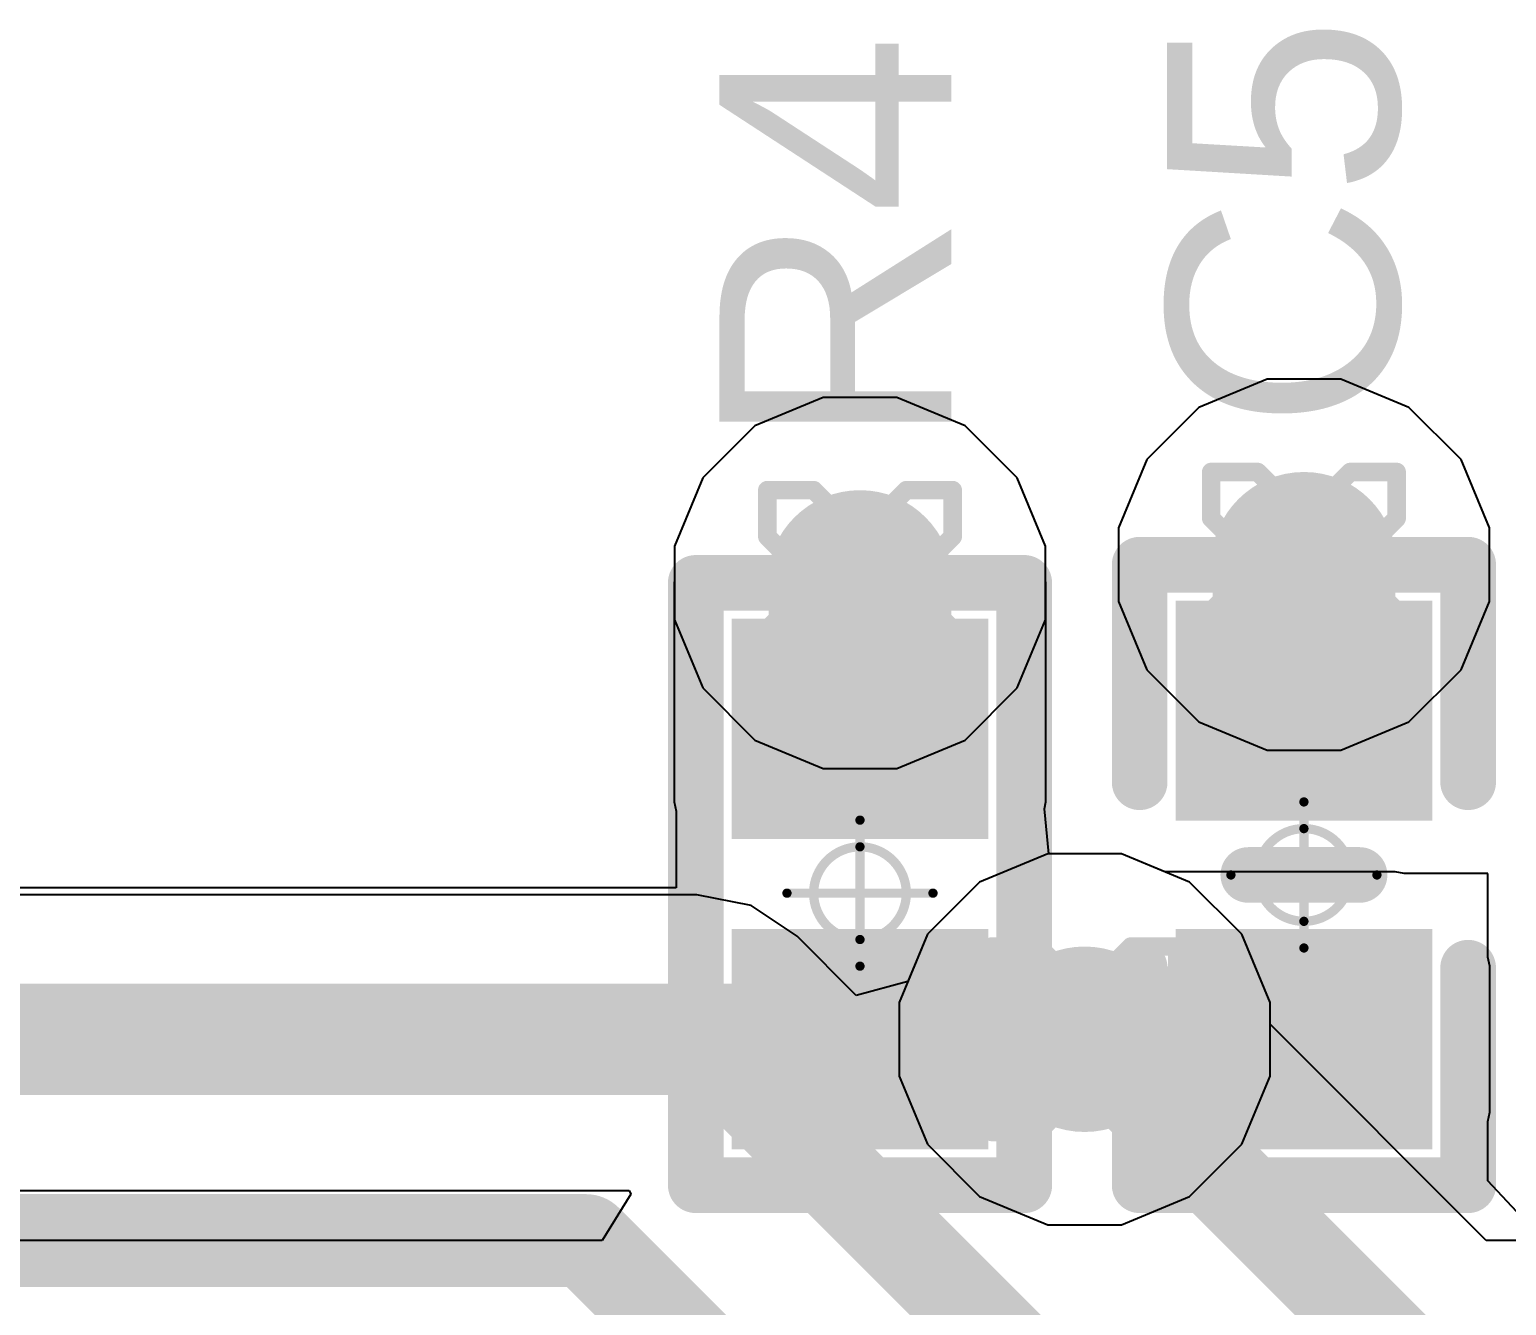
# Model space of a CAD drawing. Header units: inches. Extents: x -0.5 to 14, y -0.2 to 4.7.
# Drawn here: x 0.745 to 0.9043, y 1.5475 to 1.6851 of the extents above; entities that cross this region are included whole.
import ezdxf

# ---------------------------------------------------------------- set-up
doc = ezdxf.new("R2010")
doc.units = ezdxf.units.IN
doc.header["$MEASUREMENT"] = 0
for name, color, linetype in [('Bottom Layer', 5, 'Continuous'), ('Drill Drawing', 1, 'Continuous'), ('GND', 16, 'Continuous'), ('Mechanical 15', 56, 'Continuous'), ('POWER', 76, 'Continuous'), ('Top Layer', 1, 'Continuous'), ('Top Overlay', 2, 'Continuous'), ('Top Paste', 8, 'Continuous'), ('Top Solder', 216, 'Continuous'), ('Via Holes', 16, 'Continuous')]:
    doc.layers.add(name, color=color, linetype=linetype)
doc.styles.add('Arial', font='', dxfattribs={"height": 0.2})
doc.styles.get('Arial').set_extended_font_data('Arial')

# ---------------------------------------------------------------- blocks, each defined once
blk = doc.blocks.new('C_0402_L_48')
at = {"layer": 'Top Layer'}
for points in [[(-0.0255905, 0.0098425), (-0.0098425, 0.0098425), (-0.0098425, -0.0098425), (-0.0255905, -0.0098425)], [(0.0098393, 0.0098393), (0.0255873, 0.0098393), (0.0255873, -0.0098457), (0.0098393, -0.0098457)]]:
    blk.add_hatch(color=1, dxfattribs=at).paths.add_polyline_path(points)
at = {"layer": 'Top Paste'}
for points in [[(-0.0255905, 0.0098425), (-0.0098425, 0.0098425), (-0.0098425, -0.0098425), (-0.0255905, -0.0098425)], [(0.0098393, 0.0098393), (0.0255873, 0.0098393), (0.0255873, -0.0098457), (0.0098393, -0.0098457)]]:
    blk.add_hatch(color=8, dxfattribs=at).paths.add_polyline_path(points)
at = {"layer": 'Top Solder'}
for points in [[(-0.0295905, 0.0138425), (-0.0058425, 0.0138425), (-0.0058425, -0.0138425), (-0.0295905, -0.0138425)], [(0.0058393, 0.0138393), (0.0295873, 0.0138393), (0.0295873, -0.0138457), (0.0058393, -0.0138457)]]:
    blk.add_hatch(color=216, dxfattribs=at).paths.add_polyline_path(points)
at = {"layer": 'Mechanical 15'}
for points in [[(0, 0.007874, 0.001, 0.001, 0), (0, -0.007874, 0.001, 0.001, 0)], [(-0.007874, 0, 0.001, 0.001, 0), (0.007874, 0, 0.001, 0.001, 0)]]:
    blk.add_lwpolyline(points, format="xyseb", dxfattribs=at)
for points in [[(-0.00025, 0.007874, 0.0005, 0.0005, 1), (0.00025, 0.007874, 0.0005, 0.0005, 1)], [(0.005, 0, 0.001, 0.001, 1), (-0.005, 0, 0.001, 0.001, 1)], [(-0.008124, 0, 0.0005, 0.0005, 1), (-0.007624, 0, 0.0005, 0.0005, 1)], [(-0.00525, 0, 0.0005, 0.0005, 1), (-0.00475, 0, 0.0005, 0.0005, 1)], [(0.00475, 0, 0.0005, 0.0005, 1), (0.00525, 0, 0.0005, 0.0005, 1)], [(0.007624, 0, 0.0005, 0.0005, 1), (0.008124, 0, 0.0005, 0.0005, 1)], [(-0.00025, -0.007874, 0.0005, 0.0005, 1), (0.00025, -0.007874, 0.0005, 0.0005, 1)]]:
    blk.add_lwpolyline(points, format="xyseb", close=True, dxfattribs=at)
at = {"layer": 'Top Overlay'}
for points in [[(-0.0334614, 0.0177133, 0.006, 0.006, 0), (-0.01, 0.0177133, 0.006, 0.006, 0)], [(-0.0334614, 0.0177133, 0.006, 0.006, 0), (-0.0334614, -0.0177133, 0.006, 0.006, 0)], [(0.01, 0.0177133, 0.006, 0.006, 0), (0.0334614, 0.0177133, 0.006, 0.006, 0)], [(0.0334614, 0.0177133, 0.006, 0.006, 0), (0.0334614, -0.0177197, 0.006, 0.006, 0)], [(0, 0.006, 0.006, 0.006, 0), (0, -0.006, 0.006, 0.006, 0)], [(-0.0334614, -0.0177133, 0.006, 0.006, 0), (-0.01, -0.0177133, 0.006, 0.006, 0)], [(-0.0334614, -0.0177133, 0.006, 0.006, 0), (-0.033455, -0.0177197, 0.006, 0.006, 0)], [(0.01, -0.0177133, 0.006, 0.006, 0), (0.0334614, -0.0177133, 0.006, 0.006, 0)]]:
    blk.add_lwpolyline(points, format="xyseb", dxfattribs=at)
for points in [[(-0.0349614, 0.0177133, 0.003, 0.003, 1), (-0.0319614, 0.0177133, 0.003, 0.003, 1)], [(-0.0349614, 0.0177133, 0.003, 0.003, 1), (-0.0319614, 0.0177133, 0.003, 0.003, 1)], [(-0.0115, 0.0177133, 0.003, 0.003, 1), (-0.0085, 0.0177133, 0.003, 0.003, 1)], [(0.0085, 0.0177133, 0.003, 0.003, 1), (0.0115, 0.0177133, 0.003, 0.003, 1)], [(0.0319614, 0.0177133, 0.003, 0.003, 1), (0.0349614, 0.0177133, 0.003, 0.003, 1)], [(0.0319614, 0.0177133, 0.003, 0.003, 1), (0.0349614, 0.0177133, 0.003, 0.003, 1)], [(-0.0015, 0.006, 0.003, 0.003, 1), (0.0015, 0.006, 0.003, 0.003, 1)], [(-0.0015, -0.006, 0.003, 0.003, 1), (0.0015, -0.006, 0.003, 0.003, 1)], [(-0.0349614, -0.0177133, 0.003, 0.003, 1), (-0.0319614, -0.0177133, 0.003, 0.003, 1)], [(-0.0349614, -0.0177133, 0.003, 0.003, 1), (-0.0319614, -0.0177133, 0.003, 0.003, 1)], [(-0.0349614, -0.0177133, 0.003, 0.003, 1), (-0.0319614, -0.0177133, 0.003, 0.003, 1)], [(-0.034955, -0.0177197, 0.003, 0.003, 1), (-0.031955, -0.0177197, 0.003, 0.003, 1)], [(-0.0115, -0.0177133, 0.003, 0.003, 1), (-0.0085, -0.0177133, 0.003, 0.003, 1)], [(0.0085, -0.0177133, 0.003, 0.003, 1), (0.0115, -0.0177133, 0.003, 0.003, 1)], [(0.0319614, -0.0177133, 0.003, 0.003, 1), (0.0349614, -0.0177133, 0.003, 0.003, 1)], [(0.0319614, -0.0177197, 0.003, 0.003, 1), (0.0349614, -0.0177197, 0.003, 0.003, 1)]]:
    blk.add_lwpolyline(points, format="xyseb", close=True, dxfattribs=at)
blk = doc.blocks.new('R_0402_L_57')
at = {"layer": 'Top Layer'}
for points in [[(-0.0236252, 0.0098393), (-0.0078772, 0.0098393), (-0.0078772, -0.0098457), (-0.0236252, -0.0098457)], [(0.0098393, 0.0098393), (0.0255873, 0.0098393), (0.0255873, -0.0098457), (0.0098393, -0.0098457)]]:
    blk.add_hatch(color=1, dxfattribs=at).paths.add_polyline_path(points)
at = {"layer": 'Top Paste'}
for points in [[(-0.0236252, 0.0098393), (-0.0078772, 0.0098393), (-0.0078772, -0.0098457), (-0.0236252, -0.0098457)], [(0.0098393, 0.0098393), (0.0255873, 0.0098393), (0.0255873, -0.0098457), (0.0098393, -0.0098457)]]:
    blk.add_hatch(color=8, dxfattribs=at).paths.add_polyline_path(points)
at = {"layer": 'Top Solder'}
for points in [[(-0.0276252, 0.0138393), (-0.0038772, 0.0138393), (-0.0038772, -0.0138457), (-0.0276252, -0.0138457)], [(0.0058393, 0.0138393), (0.0295873, 0.0138393), (0.0295873, -0.0138457), (0.0058393, -0.0138457)]]:
    blk.add_hatch(color=216, dxfattribs=at).paths.add_polyline_path(points)
at = {"layer": 'Mechanical 15'}
for points in [[(0, 0.007874, 0.001, 0.001, 0), (0, -0.007874, 0.001, 0.001, 0)], [(-0.007874, 0, 0.001, 0.001, 0), (0.007874, 0, 0.001, 0.001, 0)]]:
    blk.add_lwpolyline(points, format="xyseb", dxfattribs=at)
for points in [[(-0.00025, 0.007874, 0.0005, 0.0005, 1), (0.00025, 0.007874, 0.0005, 0.0005, 1)], [(0.005, 0, 0.001, 0.001, 1), (-0.005, 0, 0.001, 0.001, 1)], [(-0.008124, 0, 0.0005, 0.0005, 1), (-0.007624, 0, 0.0005, 0.0005, 1)], [(-0.00525, 0, 0.0005, 0.0005, 1), (-0.00475, 0, 0.0005, 0.0005, 1)], [(0.00475, 0, 0.0005, 0.0005, 1), (0.00525, 0, 0.0005, 0.0005, 1)], [(0.007624, 0, 0.0005, 0.0005, 1), (0.008124, 0, 0.0005, 0.0005, 1)], [(-0.00025, -0.007874, 0.0005, 0.0005, 1), (0.00025, -0.007874, 0.0005, 0.0005, 1)]]:
    blk.add_lwpolyline(points, format="xyseb", close=True, dxfattribs=at)
at = {"layer": 'Top Overlay'}
for points in [[(-0.0314993, 0.0177133, 0.006, 0.006, 0), (-0.0314993, -0.0177197, 0.006, 0.006, 0)], [(-0.0314993, 0.0177133, 0.006, 0.006, 0), (0.0334614, 0.0177133, 0.006, 0.006, 0)], [(0.0334614, 0.0177133, 0.006, 0.006, 0), (0.0334614, -0.0177197, 0.006, 0.006, 0)], [(-0.0314993, -0.0177197, 0.006, 0.006, 0), (0.0334614, -0.0177197, 0.006, 0.006, 0)]]:
    blk.add_lwpolyline(points, format="xyseb", dxfattribs=at)
for points in [[(-0.0329993, 0.0177133, 0.003, 0.003, 1), (-0.0299993, 0.0177133, 0.003, 0.003, 1)], [(-0.0329993, 0.0177133, 0.003, 0.003, 1), (-0.0299993, 0.0177133, 0.003, 0.003, 1)], [(0.0319614, 0.0177133, 0.003, 0.003, 1), (0.0349614, 0.0177133, 0.003, 0.003, 1)], [(0.0319614, 0.0177133, 0.003, 0.003, 1), (0.0349614, 0.0177133, 0.003, 0.003, 1)], [(-0.0329993, -0.0177197, 0.003, 0.003, 1), (-0.0299993, -0.0177197, 0.003, 0.003, 1)], [(-0.0329993, -0.0177197, 0.003, 0.003, 1), (-0.0299993, -0.0177197, 0.003, 0.003, 1)], [(0.0319614, -0.0177197, 0.003, 0.003, 1), (0.0349614, -0.0177197, 0.003, 0.003, 1)], [(0.0319614, -0.0177197, 0.003, 0.003, 1), (0.0349614, -0.0177197, 0.003, 0.003, 1)]]:
    blk.add_lwpolyline(points, format="xyseb", close=True, dxfattribs=at)

msp = doc.modelspace()

# ---------------------------------------------------------------- hatches: boundary and pattern name
at = {"layer": 'Bottom Layer'}
h = msp.add_hatch(color=5, dxfattribs=at)
edge = h.paths.add_edge_path()
edge.add_arc((0.8824441, 1.6274158), 0.01, 0, 360)
h = msp.add_hatch(color=5, dxfattribs=at)
edge = h.paths.add_edge_path()
edge.add_arc((0.8345669, 1.6254537), 0.01, 0, 360)
h = msp.add_hatch(color=5, dxfattribs=at)
edge = h.paths.add_edge_path()
edge.add_arc((0.8587874, 1.5762411), 0.01, 0, 360)
at = {"layer": 'GND'}
h = msp.add_hatch(color=16, dxfattribs=at)
edge = h.paths.add_edge_path()
edge.add_arc((0.8824441, 1.6274158), 0.01, 0, 360)
h = msp.add_hatch(color=16, dxfattribs=at)
edge = h.paths.add_edge_path()
edge.add_arc((0.8345669, 1.6254537), 0.01, 0, 360)
h = msp.add_hatch(color=16, dxfattribs=at)
edge = h.paths.add_edge_path()
edge.add_arc((0.8587874, 1.5762411), 0.01, 0, 360)
at = {"layer": 'POWER'}
h = msp.add_hatch(color=76, dxfattribs=at)
edge = h.paths.add_edge_path()
edge.add_arc((0.8824441, 1.6274158), 0.01, 0, 360)
h = msp.add_hatch(color=76, dxfattribs=at)
edge = h.paths.add_edge_path()
edge.add_arc((0.8345669, 1.6254537), 0.01, 0, 360)
h = msp.add_hatch(color=76, dxfattribs=at)
edge = h.paths.add_edge_path()
edge.add_arc((0.8587874, 1.5762411), 0.01, 0, 360)
at = {"layer": 'Top Layer'}
h = msp.add_hatch(color=1, dxfattribs=at)
edge = h.paths.add_edge_path()
edge.add_arc((0.8824441, 1.6274158), 0.01, 0, 360)
h = msp.add_hatch(color=1, dxfattribs=at)
edge = h.paths.add_edge_path()
edge.add_arc((0.8345669, 1.6254537), 0.01, 0, 360)
for points in [[(0.8726016, 1.6037969), (0.8922866, 1.6037969), (0.8922866, 1.6274157), (0.8726016, 1.6274157)], [(0.8247244, 1.6018348), (0.8444094, 1.6018348), (0.8444094, 1.6254536), (0.8247244, 1.6254536)], [(0.8247244, 1.5683703), (0.8922834, 1.5683703), (0.8922834, 1.5841151), (0.8247244, 1.5841151)]]:
    msp.add_hatch(color=1, dxfattribs=at).paths.add_polyline_path(points)
h = msp.add_hatch(color=1, dxfattribs=at)
edge = h.paths.add_edge_path()
edge.add_arc((0.8587874, 1.5762411), 0.01, 0, 360)
at = {"layer": 'Via Holes'}
h = msp.add_hatch(color=7, dxfattribs=at)
edge = h.paths.add_edge_path()
edge.add_arc((0.8824441, 1.6274158), 0.005, 0, 360)
h = msp.add_hatch(color=7, dxfattribs=at)
edge = h.paths.add_edge_path()
edge.add_arc((0.8345669, 1.6254537), 0.005, 0, 360)
h = msp.add_hatch(color=7, dxfattribs=at)
edge = h.paths.add_edge_path()
edge.add_arc((0.8587874, 1.5762411), 0.005, 0, 360)

# ---------------------------------------------------------------- linework, layer by layer
at = {"layer": 'Bottom Layer'}
for p, q in [((0.8305887, 1.6454537), (0.8232378, 1.6424089)), ((0.8385451, 1.6454537), (0.8305887, 1.6454537)), ((0.845896, 1.6424089), (0.8385451, 1.6454537)), ((0.8232378, 1.6424089), (0.8176117, 1.6367828)), ((0.8515221, 1.6367828), (0.845896, 1.6424089)), ((0.8176117, 1.6367828), (0.8145669, 1.6294319)), ((0.8545669, 1.6294319), (0.8515221, 1.6367828)), ((0.8145669, 1.6294319), (0.8145669, 1.6214755)), ((0.8545669, 1.6214755), (0.8545669, 1.6294319)), ((0.8145669, 1.6214755), (0.8176117, 1.6141246)), ((0.8515221, 1.6141246), (0.8545669, 1.6214755)), ((0.8176117, 1.6141246), (0.8232378, 1.6084985)), ((0.845896, 1.6084985), (0.8515221, 1.6141246)), ((0.8232378, 1.6084985), (0.8305887, 1.6054537)), ((0.8385451, 1.6054537), (0.845896, 1.6084985)), ((0.8305887, 1.6054537), (0.8385451, 1.6054537)), ((0.8548092, 1.5962411), (0.8474583, 1.5931963)), ((0.8627656, 1.5962411), (0.8548092, 1.5962411)), ((0.8701165, 1.5931963), (0.8627656, 1.5962411)), ((0.8474583, 1.5931963), (0.8418322, 1.5875702)), ((0.8757426, 1.5875702), (0.8701165, 1.5931963)), ((0.8169742, 1.5918226), (0.6569131, 1.5918226)), ((0.8228269, 1.5906584), (0.8169742, 1.5918226)), ((0.8277886, 1.5873431), (0.8228269, 1.5906584)), ((0.834168, 1.5809637), (0.8277886, 1.5873431)), ((0.8418322, 1.5875702), (0.8397235, 1.5824793)), ((0.8787874, 1.5802193), (0.8757426, 1.5875702)), ((0.8397235, 1.5824793), (0.834168, 1.5809637)), ((0.8787874, 1.5778699), (0.8787874, 1.5802193)), ((0.9021107, 1.5545466), (0.8787874, 1.5778699)), ((0.9367085, 1.5545466), (0.9021107, 1.5545466))]:
    msp.add_line(p, q, dxfattribs=at)
for points in [[(0.6505782, 1.5765287, 0.01, 0.01, 0), (0.8169742, 1.5765287, 0.01, 0.01, 0)], [(0.8169742, 1.5765287, 0.01, 0.01, 0), (0.8731058, 1.5203971, 0.01, 0.01, 0)], [(0.8587874, 1.5762411, 0.01, 0.01, 0), (0.8957758, 1.5392527, 0.01, 0.01, 0)], [(0.436797, 1.5545386, 0.01, 0.01, 0), (0.8050108, 1.5545386, 0.01, 0.01, 0)], [(0.8050108, 1.5545386, 0.01, 0.01, 0), (0.87, 1.4895494, 0.01, 0.01, 0)]]:
    msp.add_lwpolyline(points, format="xyseb", dxfattribs=at)
for points in [[(0.8144742, 1.5765287, 0.005, 0.005, 1), (0.8194742, 1.5765287, 0.005, 0.005, 1)], [(0.8144742, 1.5765287, 0.005, 0.005, 1), (0.8194742, 1.5765287, 0.005, 0.005, 1)], [(0.8562874, 1.5762411, 0.005, 0.005, 1), (0.8612874, 1.5762411, 0.005, 0.005, 1)], [(0.8025108, 1.5545386, 0.005, 0.005, 1), (0.8075108, 1.5545386, 0.005, 0.005, 1)], [(0.8025108, 1.5545386, 0.005, 0.005, 1), (0.8075108, 1.5545386, 0.005, 0.005, 1)]]:
    msp.add_lwpolyline(points, format="xyseb", close=True, dxfattribs=at)
at = {"layer": 'Drill Drawing'}
for points in [[(0.8724441, 1.6324158, 0.002, 0.002, 0), (0.8724441, 1.6374158, 0.002, 0.002, 0)], [(0.8724441, 1.6374158, 0.002, 0.002, 0), (0.8774441, 1.6374158, 0.002, 0.002, 0)], [(0.8774441, 1.6374158, 0.002, 0.002, 0), (0.8824441, 1.6324158, 0.002, 0.002, 0)], [(0.8824441, 1.6324158, 0.002, 0.002, 0), (0.8874441, 1.6374158, 0.002, 0.002, 0)], [(0.8874441, 1.6374158, 0.002, 0.002, 0), (0.8924441, 1.6374158, 0.002, 0.002, 0)], [(0.8924441, 1.6324158, 0.002, 0.002, 0), (0.8924441, 1.6374158, 0.002, 0.002, 0)], [(0.8245669, 1.6304537, 0.002, 0.002, 0), (0.8245669, 1.6354537, 0.002, 0.002, 0)], [(0.8245669, 1.6354537, 0.002, 0.002, 0), (0.8295669, 1.6354537, 0.002, 0.002, 0)], [(0.8295669, 1.6354537, 0.002, 0.002, 0), (0.8345669, 1.6304537, 0.002, 0.002, 0)], [(0.8345669, 1.6304537, 0.002, 0.002, 0), (0.8395669, 1.6354537, 0.002, 0.002, 0)], [(0.8395669, 1.6354537, 0.002, 0.002, 0), (0.8445669, 1.6354537, 0.002, 0.002, 0)], [(0.8445669, 1.6304537, 0.002, 0.002, 0), (0.8445669, 1.6354537, 0.002, 0.002, 0)], [(0.8724441, 1.6324158, 0.002, 0.002, 0), (0.8774441, 1.6274158, 0.002, 0.002, 0)], [(0.8874441, 1.6274158, 0.002, 0.002, 0), (0.8924441, 1.6324158, 0.002, 0.002, 0)], [(0.8245669, 1.6304537, 0.002, 0.002, 0), (0.8295669, 1.6254537, 0.002, 0.002, 0)], [(0.8395669, 1.6254537, 0.002, 0.002, 0), (0.8445669, 1.6304537, 0.002, 0.002, 0)], [(0.8724441, 1.6224158, 0.002, 0.002, 0), (0.8774441, 1.6274158, 0.002, 0.002, 0)], [(0.8874441, 1.6274158, 0.002, 0.002, 0), (0.8924441, 1.6224158, 0.002, 0.002, 0)], [(0.8245669, 1.6204537, 0.002, 0.002, 0), (0.8295669, 1.6254537, 0.002, 0.002, 0)], [(0.8395669, 1.6254537, 0.002, 0.002, 0), (0.8445669, 1.6204537, 0.002, 0.002, 0)], [(0.8724441, 1.6174158, 0.002, 0.002, 0), (0.8724441, 1.6224158, 0.002, 0.002, 0)], [(0.8774441, 1.6174158, 0.002, 0.002, 0), (0.8824441, 1.6224158, 0.002, 0.002, 0)], [(0.8824441, 1.6224158, 0.002, 0.002, 0), (0.8874441, 1.6174158, 0.002, 0.002, 0)], [(0.8924441, 1.6174158, 0.002, 0.002, 0), (0.8924441, 1.6224158, 0.002, 0.002, 0)], [(0.8245669, 1.6154537, 0.002, 0.002, 0), (0.8245669, 1.6204537, 0.002, 0.002, 0)], [(0.8295669, 1.6154537, 0.002, 0.002, 0), (0.8345669, 1.6204537, 0.002, 0.002, 0)], [(0.8345669, 1.6204537, 0.002, 0.002, 0), (0.8395669, 1.6154537, 0.002, 0.002, 0)], [(0.8445669, 1.6154537, 0.002, 0.002, 0), (0.8445669, 1.6204537, 0.002, 0.002, 0)], [(0.8724441, 1.6174158, 0.002, 0.002, 0), (0.8774441, 1.6174158, 0.002, 0.002, 0)], [(0.8874441, 1.6174158, 0.002, 0.002, 0), (0.8924441, 1.6174158, 0.002, 0.002, 0)], [(0.8245669, 1.6154537, 0.002, 0.002, 0), (0.8295669, 1.6154537, 0.002, 0.002, 0)], [(0.8395669, 1.6154537, 0.002, 0.002, 0), (0.8445669, 1.6154537, 0.002, 0.002, 0)], [(0.8487874, 1.5812411, 0.002, 0.002, 0), (0.8487874, 1.5862411, 0.002, 0.002, 0)], [(0.8487874, 1.5862411, 0.002, 0.002, 0), (0.8537874, 1.5862411, 0.002, 0.002, 0)], [(0.8537874, 1.5862411, 0.002, 0.002, 0), (0.8587874, 1.5812411, 0.002, 0.002, 0)], [(0.8587874, 1.5812411, 0.002, 0.002, 0), (0.8637874, 1.5862411, 0.002, 0.002, 0)], [(0.8637874, 1.5862411, 0.002, 0.002, 0), (0.8687874, 1.5862411, 0.002, 0.002, 0)], [(0.8687874, 1.5812411, 0.002, 0.002, 0), (0.8687874, 1.5862411, 0.002, 0.002, 0)], [(0.8487874, 1.5812411, 0.002, 0.002, 0), (0.8537874, 1.5762411, 0.002, 0.002, 0)], [(0.8637874, 1.5762411, 0.002, 0.002, 0), (0.8687874, 1.5812411, 0.002, 0.002, 0)], [(0.8487874, 1.5712411, 0.002, 0.002, 0), (0.8537874, 1.5762411, 0.002, 0.002, 0)], [(0.8637874, 1.5762411, 0.002, 0.002, 0), (0.8687874, 1.5712411, 0.002, 0.002, 0)], [(0.8487874, 1.5662411, 0.002, 0.002, 0), (0.8487874, 1.5712411, 0.002, 0.002, 0)], [(0.8537874, 1.5662411, 0.002, 0.002, 0), (0.8587874, 1.5712411, 0.002, 0.002, 0)], [(0.8587874, 1.5712411, 0.002, 0.002, 0), (0.8637874, 1.5662411, 0.002, 0.002, 0)], [(0.8687874, 1.5662411, 0.002, 0.002, 0), (0.8687874, 1.5712411, 0.002, 0.002, 0)], [(0.8487874, 1.5662411, 0.002, 0.002, 0), (0.8537874, 1.5662411, 0.002, 0.002, 0)], [(0.8637874, 1.5662411, 0.002, 0.002, 0), (0.8687874, 1.5662411, 0.002, 0.002, 0)]]:
    msp.add_lwpolyline(points, format="xyseb", dxfattribs=at)
for points in [[(0.8719441, 1.6374158, 0.001, 0.001, 1), (0.8729441, 1.6374158, 0.001, 0.001, 1)], [(0.8719441, 1.6374158, 0.001, 0.001, 1), (0.8729441, 1.6374158, 0.001, 0.001, 1)], [(0.8769441, 1.6374158, 0.001, 0.001, 1), (0.8779441, 1.6374158, 0.001, 0.001, 1)], [(0.8769441, 1.6374158, 0.001, 0.001, 1), (0.8779441, 1.6374158, 0.001, 0.001, 1)], [(0.8869441, 1.6374158, 0.001, 0.001, 1), (0.8879441, 1.6374158, 0.001, 0.001, 1)], [(0.8869441, 1.6374158, 0.001, 0.001, 1), (0.8879441, 1.6374158, 0.001, 0.001, 1)], [(0.8919441, 1.6374158, 0.001, 0.001, 1), (0.8929441, 1.6374158, 0.001, 0.001, 1)], [(0.8919441, 1.6374158, 0.001, 0.001, 1), (0.8929441, 1.6374158, 0.001, 0.001, 1)], [(0.8240669, 1.6354537, 0.001, 0.001, 1), (0.8250669, 1.6354537, 0.001, 0.001, 1)], [(0.8240669, 1.6354537, 0.001, 0.001, 1), (0.8250669, 1.6354537, 0.001, 0.001, 1)], [(0.8290669, 1.6354537, 0.001, 0.001, 1), (0.8300669, 1.6354537, 0.001, 0.001, 1)], [(0.8290669, 1.6354537, 0.001, 0.001, 1), (0.8300669, 1.6354537, 0.001, 0.001, 1)], [(0.8390669, 1.6354537, 0.001, 0.001, 1), (0.8400669, 1.6354537, 0.001, 0.001, 1)], [(0.8390669, 1.6354537, 0.001, 0.001, 1), (0.8400669, 1.6354537, 0.001, 0.001, 1)], [(0.8440669, 1.6354537, 0.001, 0.001, 1), (0.8450669, 1.6354537, 0.001, 0.001, 1)], [(0.8440669, 1.6354537, 0.001, 0.001, 1), (0.8450669, 1.6354537, 0.001, 0.001, 1)], [(0.8719441, 1.6324158, 0.001, 0.001, 1), (0.8729441, 1.6324158, 0.001, 0.001, 1)], [(0.8719441, 1.6324158, 0.001, 0.001, 1), (0.8729441, 1.6324158, 0.001, 0.001, 1)], [(0.8819441, 1.6324158, 0.001, 0.001, 1), (0.8829441, 1.6324158, 0.001, 0.001, 1)], [(0.8819441, 1.6324158, 0.001, 0.001, 1), (0.8829441, 1.6324158, 0.001, 0.001, 1)], [(0.8919441, 1.6324158, 0.001, 0.001, 1), (0.8929441, 1.6324158, 0.001, 0.001, 1)], [(0.8919441, 1.6324158, 0.001, 0.001, 1), (0.8929441, 1.6324158, 0.001, 0.001, 1)], [(0.8240669, 1.6304537, 0.001, 0.001, 1), (0.8250669, 1.6304537, 0.001, 0.001, 1)], [(0.8240669, 1.6304537, 0.001, 0.001, 1), (0.8250669, 1.6304537, 0.001, 0.001, 1)], [(0.8340669, 1.6304537, 0.001, 0.001, 1), (0.8350669, 1.6304537, 0.001, 0.001, 1)], [(0.8340669, 1.6304537, 0.001, 0.001, 1), (0.8350669, 1.6304537, 0.001, 0.001, 1)], [(0.8440669, 1.6304537, 0.001, 0.001, 1), (0.8450669, 1.6304537, 0.001, 0.001, 1)], [(0.8440669, 1.6304537, 0.001, 0.001, 1), (0.8450669, 1.6304537, 0.001, 0.001, 1)], [(0.8769441, 1.6274158, 0.001, 0.001, 1), (0.8779441, 1.6274158, 0.001, 0.001, 1)], [(0.8769441, 1.6274158, 0.001, 0.001, 1), (0.8779441, 1.6274158, 0.001, 0.001, 1)], [(0.8869441, 1.6274158, 0.001, 0.001, 1), (0.8879441, 1.6274158, 0.001, 0.001, 1)], [(0.8869441, 1.6274158, 0.001, 0.001, 1), (0.8879441, 1.6274158, 0.001, 0.001, 1)], [(0.8290669, 1.6254537, 0.001, 0.001, 1), (0.8300669, 1.6254537, 0.001, 0.001, 1)], [(0.8290669, 1.6254537, 0.001, 0.001, 1), (0.8300669, 1.6254537, 0.001, 0.001, 1)], [(0.8390669, 1.6254537, 0.001, 0.001, 1), (0.8400669, 1.6254537, 0.001, 0.001, 1)], [(0.8390669, 1.6254537, 0.001, 0.001, 1), (0.8400669, 1.6254537, 0.001, 0.001, 1)], [(0.8719441, 1.6224158, 0.001, 0.001, 1), (0.8729441, 1.6224158, 0.001, 0.001, 1)], [(0.8719441, 1.6224158, 0.001, 0.001, 1), (0.8729441, 1.6224158, 0.001, 0.001, 1)], [(0.8819441, 1.6224158, 0.001, 0.001, 1), (0.8829441, 1.6224158, 0.001, 0.001, 1)], [(0.8819441, 1.6224158, 0.001, 0.001, 1), (0.8829441, 1.6224158, 0.001, 0.001, 1)], [(0.8919441, 1.6224158, 0.001, 0.001, 1), (0.8929441, 1.6224158, 0.001, 0.001, 1)], [(0.8919441, 1.6224158, 0.001, 0.001, 1), (0.8929441, 1.6224158, 0.001, 0.001, 1)], [(0.8240669, 1.6204537, 0.001, 0.001, 1), (0.8250669, 1.6204537, 0.001, 0.001, 1)], [(0.8240669, 1.6204537, 0.001, 0.001, 1), (0.8250669, 1.6204537, 0.001, 0.001, 1)], [(0.8340669, 1.6204537, 0.001, 0.001, 1), (0.8350669, 1.6204537, 0.001, 0.001, 1)], [(0.8340669, 1.6204537, 0.001, 0.001, 1), (0.8350669, 1.6204537, 0.001, 0.001, 1)], [(0.8440669, 1.6204537, 0.001, 0.001, 1), (0.8450669, 1.6204537, 0.001, 0.001, 1)], [(0.8440669, 1.6204537, 0.001, 0.001, 1), (0.8450669, 1.6204537, 0.001, 0.001, 1)], [(0.8719441, 1.6174158, 0.001, 0.001, 1), (0.8729441, 1.6174158, 0.001, 0.001, 1)], [(0.8719441, 1.6174158, 0.001, 0.001, 1), (0.8729441, 1.6174158, 0.001, 0.001, 1)], [(0.8769441, 1.6174158, 0.001, 0.001, 1), (0.8779441, 1.6174158, 0.001, 0.001, 1)], [(0.8769441, 1.6174158, 0.001, 0.001, 1), (0.8779441, 1.6174158, 0.001, 0.001, 1)], [(0.8869441, 1.6174158, 0.001, 0.001, 1), (0.8879441, 1.6174158, 0.001, 0.001, 1)], [(0.8869441, 1.6174158, 0.001, 0.001, 1), (0.8879441, 1.6174158, 0.001, 0.001, 1)], [(0.8919441, 1.6174158, 0.001, 0.001, 1), (0.8929441, 1.6174158, 0.001, 0.001, 1)], [(0.8919441, 1.6174158, 0.001, 0.001, 1), (0.8929441, 1.6174158, 0.001, 0.001, 1)], [(0.8240669, 1.6154537, 0.001, 0.001, 1), (0.8250669, 1.6154537, 0.001, 0.001, 1)], [(0.8240669, 1.6154537, 0.001, 0.001, 1), (0.8250669, 1.6154537, 0.001, 0.001, 1)], [(0.8290669, 1.6154537, 0.001, 0.001, 1), (0.8300669, 1.6154537, 0.001, 0.001, 1)], [(0.8290669, 1.6154537, 0.001, 0.001, 1), (0.8300669, 1.6154537, 0.001, 0.001, 1)], [(0.8390669, 1.6154537, 0.001, 0.001, 1), (0.8400669, 1.6154537, 0.001, 0.001, 1)], [(0.8390669, 1.6154537, 0.001, 0.001, 1), (0.8400669, 1.6154537, 0.001, 0.001, 1)], [(0.8440669, 1.6154537, 0.001, 0.001, 1), (0.8450669, 1.6154537, 0.001, 0.001, 1)], [(0.8440669, 1.6154537, 0.001, 0.001, 1), (0.8450669, 1.6154537, 0.001, 0.001, 1)], [(0.8482874, 1.5862411, 0.001, 0.001, 1), (0.8492874, 1.5862411, 0.001, 0.001, 1)], [(0.8482874, 1.5862411, 0.001, 0.001, 1), (0.8492874, 1.5862411, 0.001, 0.001, 1)], [(0.8532874, 1.5862411, 0.001, 0.001, 1), (0.8542874, 1.5862411, 0.001, 0.001, 1)], [(0.8532874, 1.5862411, 0.001, 0.001, 1), (0.8542874, 1.5862411, 0.001, 0.001, 1)], [(0.8632874, 1.5862411, 0.001, 0.001, 1), (0.8642874, 1.5862411, 0.001, 0.001, 1)], [(0.8632874, 1.5862411, 0.001, 0.001, 1), (0.8642874, 1.5862411, 0.001, 0.001, 1)], [(0.8682874, 1.5862411, 0.001, 0.001, 1), (0.8692874, 1.5862411, 0.001, 0.001, 1)], [(0.8682874, 1.5862411, 0.001, 0.001, 1), (0.8692874, 1.5862411, 0.001, 0.001, 1)], [(0.8482874, 1.5812411, 0.001, 0.001, 1), (0.8492874, 1.5812411, 0.001, 0.001, 1)], [(0.8482874, 1.5812411, 0.001, 0.001, 1), (0.8492874, 1.5812411, 0.001, 0.001, 1)], [(0.8582874, 1.5812411, 0.001, 0.001, 1), (0.8592874, 1.5812411, 0.001, 0.001, 1)], [(0.8582874, 1.5812411, 0.001, 0.001, 1), (0.8592874, 1.5812411, 0.001, 0.001, 1)], [(0.8682874, 1.5812411, 0.001, 0.001, 1), (0.8692874, 1.5812411, 0.001, 0.001, 1)], [(0.8682874, 1.5812411, 0.001, 0.001, 1), (0.8692874, 1.5812411, 0.001, 0.001, 1)], [(0.8532874, 1.5762411, 0.001, 0.001, 1), (0.8542874, 1.5762411, 0.001, 0.001, 1)], [(0.8532874, 1.5762411, 0.001, 0.001, 1), (0.8542874, 1.5762411, 0.001, 0.001, 1)], [(0.8632874, 1.5762411, 0.001, 0.001, 1), (0.8642874, 1.5762411, 0.001, 0.001, 1)], [(0.8632874, 1.5762411, 0.001, 0.001, 1), (0.8642874, 1.5762411, 0.001, 0.001, 1)], [(0.8482874, 1.5712411, 0.001, 0.001, 1), (0.8492874, 1.5712411, 0.001, 0.001, 1)], [(0.8482874, 1.5712411, 0.001, 0.001, 1), (0.8492874, 1.5712411, 0.001, 0.001, 1)], [(0.8582874, 1.5712411, 0.001, 0.001, 1), (0.8592874, 1.5712411, 0.001, 0.001, 1)], [(0.8582874, 1.5712411, 0.001, 0.001, 1), (0.8592874, 1.5712411, 0.001, 0.001, 1)], [(0.8682874, 1.5712411, 0.001, 0.001, 1), (0.8692874, 1.5712411, 0.001, 0.001, 1)], [(0.8682874, 1.5712411, 0.001, 0.001, 1), (0.8692874, 1.5712411, 0.001, 0.001, 1)], [(0.8482874, 1.5662411, 0.001, 0.001, 1), (0.8492874, 1.5662411, 0.001, 0.001, 1)], [(0.8482874, 1.5662411, 0.001, 0.001, 1), (0.8492874, 1.5662411, 0.001, 0.001, 1)], [(0.8532874, 1.5662411, 0.001, 0.001, 1), (0.8542874, 1.5662411, 0.001, 0.001, 1)], [(0.8532874, 1.5662411, 0.001, 0.001, 1), (0.8542874, 1.5662411, 0.001, 0.001, 1)], [(0.8632874, 1.5662411, 0.001, 0.001, 1), (0.8642874, 1.5662411, 0.001, 0.001, 1)], [(0.8632874, 1.5662411, 0.001, 0.001, 1), (0.8642874, 1.5662411, 0.001, 0.001, 1)], [(0.8682874, 1.5662411, 0.001, 0.001, 1), (0.8692874, 1.5662411, 0.001, 0.001, 1)], [(0.8682874, 1.5662411, 0.001, 0.001, 1), (0.8692874, 1.5662411, 0.001, 0.001, 1)]]:
    msp.add_lwpolyline(points, format="xyseb", close=True, dxfattribs=at)
at = {"layer": 'GND'}
for p, q in [((0.8305887, 1.6454537), (0.8232378, 1.6424089)), ((0.8385451, 1.6454537), (0.8305887, 1.6454537)), ((0.845896, 1.6424089), (0.8385451, 1.6454537)), ((0.8232378, 1.6424089), (0.8176117, 1.6367828)), ((0.8515221, 1.6367828), (0.845896, 1.6424089)), ((0.8176117, 1.6367828), (0.8145669, 1.6294319)), ((0.8545669, 1.6294319), (0.8515221, 1.6367828)), ((0.8145669, 1.6294319), (0.8145669, 1.6214755)), ((0.8545669, 1.6214755), (0.8545669, 1.6294319)), ((0.8145669, 1.6214755), (0.8176117, 1.6141246)), ((0.8515221, 1.6141246), (0.8545669, 1.6214755)), ((0.8176117, 1.6141246), (0.8232378, 1.6084985)), ((0.845896, 1.6084985), (0.8515221, 1.6141246)), ((0.8232378, 1.6084985), (0.8305887, 1.6054537)), ((0.8385451, 1.6054537), (0.845896, 1.6084985)), ((0.8305887, 1.6054537), (0.8385451, 1.6054537)), ((0.8548092, 1.5962411), (0.8474583, 1.5931963)), ((0.8627656, 1.5962411), (0.8548092, 1.5962411)), ((0.8701165, 1.5931963), (0.8627656, 1.5962411)), ((0.8474583, 1.5931963), (0.8418322, 1.5875702)), ((0.8757426, 1.5875702), (0.8701165, 1.5931963)), ((0.8418322, 1.5875702), (0.8387874, 1.5802193)), ((0.8787874, 1.5802193), (0.8757426, 1.5875702)), ((0.8387874, 1.5802193), (0.8387874, 1.5722629)), ((0.8787874, 1.5722629), (0.8787874, 1.5802193)), ((0.8387874, 1.5722629), (0.8418322, 1.564912)), ((0.8757426, 1.564912), (0.8787874, 1.5722629)), ((0.8418322, 1.564912), (0.8474583, 1.5592859)), ((0.8701165, 1.5592859), (0.8757426, 1.564912)), ((0.8474583, 1.5592859), (0.8548092, 1.5562411)), ((0.8627656, 1.5562411), (0.8701165, 1.5592859)), ((0.8548092, 1.5562411), (0.8627656, 1.5562411))]:
    msp.add_line(p, q, dxfattribs=at)
at = {"layer": 'POWER'}
for p, q in [((0.8784659, 1.6474158), (0.871115, 1.644371)), ((0.8864223, 1.6474158), (0.8784659, 1.6474158)), ((0.8937732, 1.644371), (0.8864223, 1.6474158)), ((0.871115, 1.644371), (0.8654889, 1.6387449)), ((0.8993993, 1.6387449), (0.8937732, 1.644371)), ((0.8654889, 1.6387449), (0.8624441, 1.631394)), ((0.9024441, 1.631394), (0.8993993, 1.6387449)), ((0.8624441, 1.631394), (0.8624441, 1.6234376)), ((0.9024441, 1.6234376), (0.9024441, 1.631394)), ((0.8624441, 1.6234376), (0.8654889, 1.6160867)), ((0.8993993, 1.6160867), (0.9024441, 1.6234376)), ((0.8654889, 1.6160867), (0.871115, 1.6104606)), ((0.8937732, 1.6104606), (0.8993993, 1.6160867)), ((0.871115, 1.6104606), (0.8784659, 1.6074158)), ((0.8864223, 1.6074158), (0.8937732, 1.6104606)), ((0.8784659, 1.6074158), (0.8864223, 1.6074158)), ((0.8548092, 1.5962411), (0.8474583, 1.5931963)), ((0.8627656, 1.5962411), (0.8548092, 1.5962411)), ((0.8701165, 1.5931963), (0.8627656, 1.5962411)), ((0.8474583, 1.5931963), (0.8418322, 1.5875702)), ((0.8757426, 1.5875702), (0.8701165, 1.5931963)), ((0.8418322, 1.5875702), (0.8387874, 1.5802193)), ((0.8787874, 1.5802193), (0.8757426, 1.5875702)), ((0.8387874, 1.5802193), (0.8387874, 1.5722629)), ((0.8787874, 1.5722629), (0.8787874, 1.5802193)), ((0.8387874, 1.5722629), (0.8418322, 1.564912)), ((0.8757426, 1.564912), (0.8787874, 1.5722629)), ((0.8418322, 1.564912), (0.8474583, 1.5592859)), ((0.8701165, 1.5592859), (0.8757426, 1.564912)), ((0.8474583, 1.5592859), (0.8548092, 1.5562411)), ((0.8627656, 1.5562411), (0.8701165, 1.5592859)), ((0.8548092, 1.5562411), (0.8627656, 1.5562411))]:
    msp.add_line(p, q, dxfattribs=at)
at = {"layer": 'Top Layer'}
for p, q in [((0.8305887, 1.6454537), (0.8232378, 1.6424089)), ((0.8385451, 1.6454537), (0.8305887, 1.6454537)), ((0.845896, 1.6424089), (0.8385451, 1.6454537)), ((0.8232378, 1.6424089), (0.8176117, 1.6367828)), ((0.8515221, 1.6367828), (0.845896, 1.6424089)), ((0.8176117, 1.6367828), (0.8145669, 1.6294319)), ((0.8545669, 1.6294319), (0.8515221, 1.6367828)), ((0.8145669, 1.6294319), (0.8145669, 1.6256468)), ((0.8545669, 1.6256468), (0.8545669, 1.6294319)), ((0.8145669, 1.6256468), (0.8145285, 1.6254537)), ((0.8145285, 1.6254537), (0.8145285, 1.6018348)), ((0.8546053, 1.6254537), (0.8545669, 1.6256468)), ((0.8546053, 1.6018348), (0.8546053, 1.6254537)), ((0.8145285, 1.6018348), (0.8147244, 1.6008499)), ((0.8147244, 1.6008499), (0.8147244, 1.5925578)), ((0.8544583, 1.6010958), (0.8546053, 1.6018348)), ((0.8549176, 1.5962411), (0.8544583, 1.6010958)), ((0.8627656, 1.5962411), (0.8549176, 1.5962411)), ((0.8674253, 1.594311), (0.8627656, 1.5962411)), ((0.8922834, 1.594311), (0.8674253, 1.594311)), ((0.8932683, 1.5941151), (0.8922834, 1.594311)), ((0.9022834, 1.5941151), (0.8932683, 1.5941151)), ((0.9022834, 1.5851), (0.9022834, 1.5941151)), ((0.8147244, 1.5925578), (0.4691971, 1.5925578)), ((0.9024793, 1.5841151), (0.9022834, 1.5851)), ((0.9024793, 1.5683703), (0.9024793, 1.5841151)), ((0.9022834, 1.5673854), (0.9024793, 1.5683703)), ((0.9022834, 1.5609677), (0.9022834, 1.5673854)), ((0.4624398, 1.5599308), (0.8096551, 1.5599308)), ((0.8098483, 1.5595467), (0.8067662, 1.5545466)), ((0.8096551, 1.5599308), (0.8098483, 1.5595467)), ((0.9054118, 1.5576187), (0.9022834, 1.5609677)), ((0.8067662, 1.5545466), (0.2446358, 1.5545466))]:
    msp.add_line(p, q, dxfattribs=at)
for points in [[(0.8318181, 1.6124576, 0.008, 0.008, -0.4142135623730951), (0.8345669, 1.6097088, 0.008, 0.008, 0)], [(0.4624398, 1.5762443, 0.012, 0.012, 0), (0.8345669, 1.5762443, 0.012, 0.012, 0)], [(0.8345669, 1.5762443, 0.012, 0.012, 0), (0.8345685, 1.5762427, 0.012, 0.012, 0)], [(0.8587874, 1.5762411, 0.012, 0.012, -0.4142135623730951), (0.8579561, 1.5770724, 0.012, 0.012, 0)]]:
    msp.add_lwpolyline(points, format="xyseb", dxfattribs=at)
for points in [[(0.8298181, 1.6124576, 0.004, 0.004, 1), (0.8338181, 1.6124576, 0.004, 0.004, 1)], [(0.8325669, 1.6097088, 0.004, 0.004, 1), (0.8365669, 1.6097088, 0.004, 0.004, 1)], [(0.8315669, 1.5762443, 0.006, 0.006, 1), (0.8375669, 1.5762443, 0.006, 0.006, 1)], [(0.8315669, 1.5762443, 0.006, 0.006, 1), (0.8375669, 1.5762443, 0.006, 0.006, 1)], [(0.8315685, 1.5762427, 0.006, 0.006, 1), (0.8375685, 1.5762427, 0.006, 0.006, 1)], [(0.8549561, 1.5770724, 0.006, 0.006, 1), (0.8609561, 1.5770724, 0.006, 0.006, 1)], [(0.8557874, 1.5762411, 0.006, 0.006, 1), (0.8617874, 1.5762411, 0.006, 0.006, 1)]]:
    msp.add_lwpolyline(points, format="xyseb", close=True, dxfattribs=at)

# ---------------------------------------------------------------- block references
at = {"rotation": 90}
for name, p in [('C_0402_L_48', (0.8824409, 1.5939576)), ('R_0402_L_57', (0.8345637, 1.5919955))]:
    msp.add_blockref(name, p, dxfattribs=at)

# ---------------------------------------------------------------- texts
at = {"layer": 'Top Overlay', "style": 'Arial'}
for s, p in [('C5', (0.8926777, 1.6419556)), ('R4', (0.8444094, 1.6399935))]:
    msp.add_text(s, height=0.025, rotation=90, dxfattribs=at).set_placement(p)

doc.saveas('drawing.dxf')
